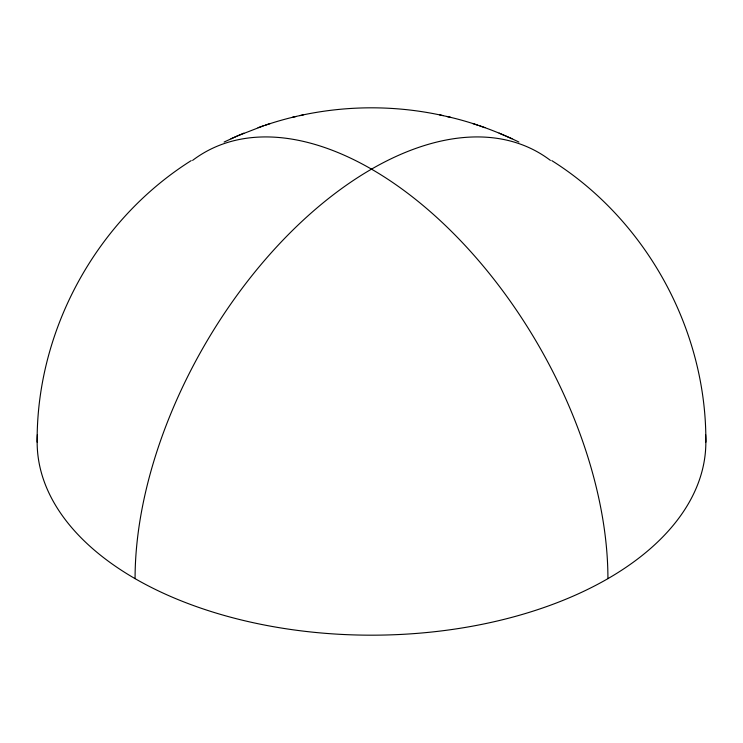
<?xml version="1.0" encoding="UTF-8"?>
<svg xmlns="http://www.w3.org/2000/svg" width="743" height="743" viewBox="0 0 743 743"><rect width="100%" height="100%" fill="white"/><g stroke="black" fill="none" stroke-linecap="round" stroke-linejoin="round"><path stroke-width="1.11" d="M37.15 442.141C36.342 330.152 96.432 220.272 191.211 160.609M224.107 142.034L237.073 136.099M238.094 135.672L263.347 125.855M230.989 138.774L243.871 133.127M265.4 125.177C322.295 105.915 384.512 102.608 443.144 115.639M258.044 127.666L270.359 123.487M292.287 117.348L296.29 116.456M299.856 115.639L303.478 114.831M446.71 116.456C471.684 122.028 495.878 130.889 518.893 142.034M439.522 114.831L450.713 117.348M472.641 123.487L477.6 125.177M479.653 125.855L484.956 127.666M505.927 136.099L512.011 138.774M499.129 133.127L504.906 135.672M551.789 160.609C646.568 220.272 706.658 330.152 705.85 442.141M135.077 578.639A334.35 193.041 -60 0 1 289.046 233.887A334.35 193.041 -60 0 1 550.414 160.395M705.59 434.562A334.35 193.031 0 0 1 371.5 635.181A334.35 193.031 0 0 1 37.41 434.562M192.586 160.395A334.35 193.041 60 0 1 453.954 233.887A334.35 193.041 60 0 1 607.923 578.639"/></g></svg>
